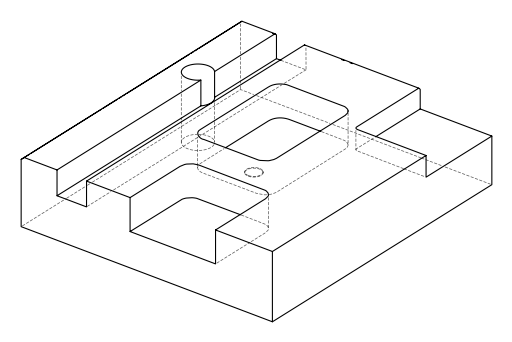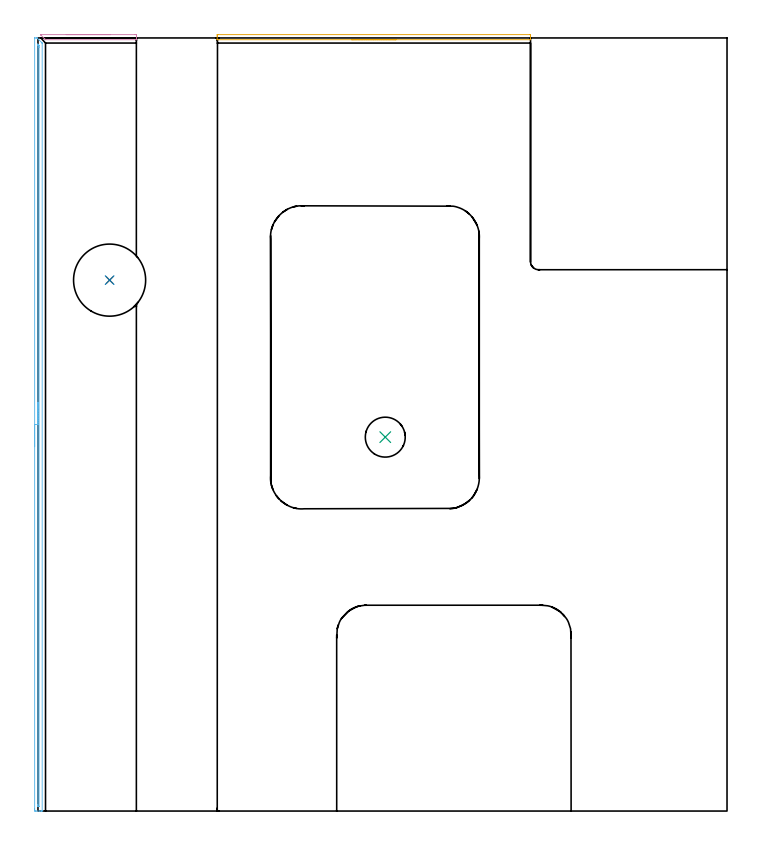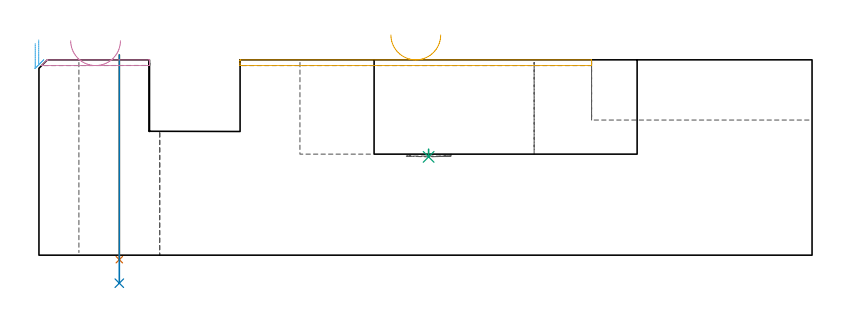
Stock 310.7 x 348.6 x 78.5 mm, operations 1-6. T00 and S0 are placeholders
(PLAN: 10 operations, 6 tool changes, 130.7 min)
(1 INDEXABLE_INSERT_DRILL_THROUGH_HOLE_FROM_SOLID | STEP1HOLE | NXT0302_007 | 0.33 min | 19950 mm3)
(2 DRILL_TO_ENLARGE_THROUGH_HOLE | STEP1HOLE | UGT0301_001 | 0.37 min | 45139 mm3)
(3 INDEXABLE_INSERT_DRILL_BLIND_HOLE_FROM_SOLID | STEP1POCKET | NXT0302_007 | 0.02 min | 9855 mm3)
(4 AREA_MILL | FG_CHAMFER_SURFACE | UGT0205_001 | 0.49 min | 120 mm3)
(5 AREA_MILL_1 | FG_CHAMFER_SURFACE_1 | UGT0205_001 | 1.28 min | 383 mm3)
(6 AREA_MILL_2 | FG_CHAMFER_SURFACE_2 | UGT0205_001 | 5.71 min | 2013 mm3)
(7 MILL_CORNER_NOTCH_RECTANGULAR | CORNER_NOTCH_RECTANGULAR | NXT0201_008 | Follow Part, ap 1.5, ae 75% | 85.57 min | 224010 mm3)
(8 MILL_RECTANGULAR_POCKET | POCKET_RECTANGULAR_STRAIGHT | UGT0201_094 | Follow Part, ap 5, ae 75% | 13.93 min | 471204 mm3)
(9 MILL_SLOT | SLOT_PARTIAL_RECTANGULAR | UGT0201_094 | Follow Part, ap 5, ae 75% | 16.21 min | 368966 mm3)
(10 MILL_RECTANGULAR_SLOT | SLOT_RECTANGULAR | UGT0201_004 | Follow Part, ap 8, ae 75% | 6.77 min | 363640 mm3)
(TOOL NXT0302_007 | Index. Insert Drill 18mm [880-D1800L25-05] | D18 PA176 FL90 Z2)
(TOOL UGT0301_001 | Twist Drill 32.5 mm | D32.5 PA118 FL185 Z2)
(TOOL UGT0205_001 | Chamfer Mill 20 x 3 x 45 deg. | D20 FL50 Z2)
(TOOL NXT0201_008 | ENDMILL 6mm [2P460-0600-NA 1630] | D6 FL26 Z6)
(TOOL UGT0201_094 | End mill 20 mm | D20 FL38 Z4)
(TOOL UGT0201_004 | End Mill 32 mm | D32 FL53 Z6)
(OP 1 INDEXABLE_INSERT_DRILL_THROUGH_HOLE_FROM_SOLID)
G17 G21 G94 G90
T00 M6
G54
G17 G0 G90 X32.3 Y239.4 S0 M3
G43 Z88.5 H1
G94 G81 G98 Z-1.814 F250. R80.5
G80
M5
M2
(OP 2 DRILL_TO_ENLARGE_THROUGH_HOLE)
G17 G21 G94 G90
T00 M6
G54
G17 G0 G90 X32.3 Y239.4 S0 M3
G43 Z88.5 H0
G94 G81 G98 Z-11.264 F250. R80.5
G80
M5
M2
(OP 3 INDEXABLE_INSERT_DRILL_BLIND_HOLE_FROM_SOLID)
G17 G21 G94 G90
T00 M6
G54
G17 G0 G90 X156.6 Y168.6 S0 M3
G43 Z88.5 H1
G94 G81 G98 Z39.5 F250. R42.6
G80
M5
M2
(OP 4 AREA_MILL)
G17 G21 G94 G90
T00 M6
G54
G17 G0 G90 X12.75 Y350.1 S1061 M3
G43 Z88.5 H0
Z86.2
G94 G1 X12.788 Z85.328 F250.
X12.902 Z84.464
X13.091 Z83.612
X13.353 Z82.78
X13.687 Z81.974
X14.09 Z81.2
X14.559 Z80.464
X15.09 Z79.772
X15.679 Z79.129
X16.322 Z78.54
X17.014 Z78.008
X17.75 Z77.54
X18.524 Z77.137
X19.33 Z76.803
X20.162 Z76.541
X21.014 Z76.352
X21.879 Z76.238
X22.75 Z76.2
X43.768
X44.071 Y350.099 Z76.201
X44.356 Y350.094 Z76.203
X44.395 Y350.091 Z76.205
X44.4 Y349.819 Z76.477
Y349.31 Z76.986
Y348.95 Z77.345
Y348.23 Z78.069
Y348.032 Z78.267
X44.397 Y347.914 Z78.378
X44.39 Y347.803 Z78.488
X44.215 Y347.8 Z78.5
X3.521
X3.405 Y347.804 Z78.489
X3.352 Y347.846 Z78.449
X3.195 Y348.005 Z78.295
X3.119 Y348.081 Z78.219
X1.253 Y349.946 Z76.351
X1.187 Y350.011 Z76.284
X1.118 Y350.09 Z76.201
X1.144 Y350.094 Z76.199
X1.171 Y350.097 Z76.197
X1.213 Y350.099 Z76.199
X1.269
X22.75 Y350.1 Z76.2
X23.622 Z76.238
X24.487 Z76.352
X25.338 Z76.541
X26.17 Z76.803
X26.976 Z77.137
X27.75 Z77.54
X28.486 Z78.008
X29.178 Z78.54
X29.821 Z79.129
X30.411 Z79.772
X30.942 Z80.464
X31.41 Z81.2
X31.813 Z81.974
X32.147 Z82.78
X32.409 Z83.612
X32.598 Z84.463
X32.712 Z85.328
X32.75 Z86.2
G0 Z88.5
M5
M2
(OP 5 AREA_MILL_1)
G17 G21 G94 G90
T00 M6
G54
G17 G0 G90 X161.45 Y347.8 S1061 M3
G43 Z88.5 H0
G94 G1 X161.412 Z87.628 F250.
X161.298 Z86.764
X161.109 Z85.912
X160.847 Z85.08
X160.513 Z84.274
X160.11 Z83.5
X159.642 Z82.764
X159.11 Z82.072
X158.521 Z81.429
X157.878 Z80.84
X157.186 Z80.308
X156.45 Z79.84
X155.676 Z79.437
X154.87 Z79.103
X154.038 Z78.841
X153.186 Z78.652
X152.322 Z78.538
X151.45 Z78.5
X80.957
X80.81 Y347.803 Z78.488
X80.8 Y347.899 Z78.393
Y347.998 Z78.301
Y349.206 Z77.093
X80.802 Y349.819 Z76.477
X80.804 Y350.091 Z76.205
X80.817 Y350.093 Z76.204
X80.957 Y350.099 Z76.201
X81.101 Y350.1 Z76.2
X221.799
X221.943 Y350.099 Z76.201
X222.083 Y350.093 Z76.204
X222.096 Y350.091 Z76.205
X222.098 Y349.819 Z76.477
X222.1 Y349.206 Z77.093
Y348.081 Z78.218
Y347.998 Z78.301
X222.097 Y347.897 Z78.395
X222.09 Y347.802 Z78.488
X221.943 Y347.8 Z78.5
X151.45
X150.578 Z78.538
X149.714 Z78.652
X148.862 Z78.841
X148.03 Z79.103
X147.224 Z79.437
X146.45 Z79.84
X145.714 Z80.308
X145.022 Z80.84
X144.379 Z81.429
X143.79 Z82.072
X143.258 Z82.764
X142.79 Z83.5
X142.387 Z84.274
X142.053 Z85.08
X141.791 Z85.912
X141.602 Z86.764
X141.488 Z87.628
X141.45 Z88.5
M5
M2
(OP 6 AREA_MILL_2)
G17 G21 G94 G90
T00 M6
G54
G17 G0 G90 X-1.5 Y164.3 S1061 M3
G43 Z88.5 H0
Z85.1
G94 G1 Y164.338 Z84.228 F250.
Y164.452 Z83.364
Y164.641 Z82.512
Y164.903 Z81.68
Y165.237 Z80.874
Y165.64 Z80.1
Y166.108 Z79.364
Y166.64 Z78.672
Y167.229 Z78.029
Y167.872 Z77.44
Y168.564 Z76.908
Y169.3 Z76.44
Y170.074 Z76.037
Y170.88 Z75.703
Y171.712 Z75.441
Y172.564 Z75.252
Y173.428 Z75.138
Y174.3 Z75.1
Y348.56
X-1.494 Y348.59 Z75.105
X-1.346 Y348.6 Z75.254
X-0.565 Z76.034
X-0.401 Y348.599 Z76.191
X-0.394 Y348.598 Z76.197
X-0.238 Y348.438 Z76.361
X0.638 Y347.562 Z77.237
X1.553 Y346.647 Z78.152
X1.839 Y346.36 Z78.436
X1.896 Y346.294 Z78.489
X1.9 Y346.201 Z78.5
Y0.166
X1.898 Y0.01 Z78.489
X1.759 Y0.003 Z78.351
X1.613 Y0. Z78.212
X1.292 Z77.892
X0.638 Z77.233
X-0.565 Z76.032
X-1.115 Y0.003 Z75.479
X-1.341 Y0.006 Z75.253
X-1.491 Y0.01 Z75.104
X-1.495 Y0.226 Z75.102
X-1.499 Y0.613 Z75.101
X-1.5 Y1.005 Z75.1
Y174.3
X-0.086 Z76.514
Y345.308
X-0.085 Y345.591 Z76.515
X-0.083 Y345.732 Z76.517
X-0.08 Y345.802 Z76.52
X-0.078 Y345.816 Z76.522
X-0.056 Y345.796 Z76.544
X0.436 Y345.308 Z77.036
X0.475 Y345.264 Z77.075
X0.479 Y345.231 Z77.079
X0.481 Y345.152 Z77.081
X0.485 Y344.571 Z77.085
X0.486 Y344.415 Z77.086
X0.485 Y2.162 Z77.085
X0.484 Y2.079 Z77.084
X0.482 Y2.038 Z77.082
X0.48 Y2.022 Z77.08
X0.466 Y2.01 Z77.066
X0.151 Y2.002 Z76.751
X-0.02 Y2.003 Z76.58
X-0.05 Y2.005 Z76.55
X-0.077 Y2.009 Z76.523
X-0.079 Y2.048 Z76.521
X-0.084 Y2.242 Z76.516
X-0.085 Y2.399 Z76.515
X-0.086 Y2.981 Z76.514
Y174.3
Y175.172 Z76.552
Y176.036 Z76.666
Y176.888 Z76.855
Y177.72 Z77.117
Y178.526 Z77.451
Y179.3 Z77.854
Y180.036 Z78.323
Y180.728 Z78.854
Y181.371 Z79.443
Y181.96 Z80.086
Y182.492 Z80.778
Y182.96 Z81.514
Y183.363 Z82.288
Y183.697 Z83.094
Y183.959 Z83.926
Y184.148 Z84.778
Y184.262 Z85.643
Y184.3 Z86.514
G0 Z88.5
M5
M2
